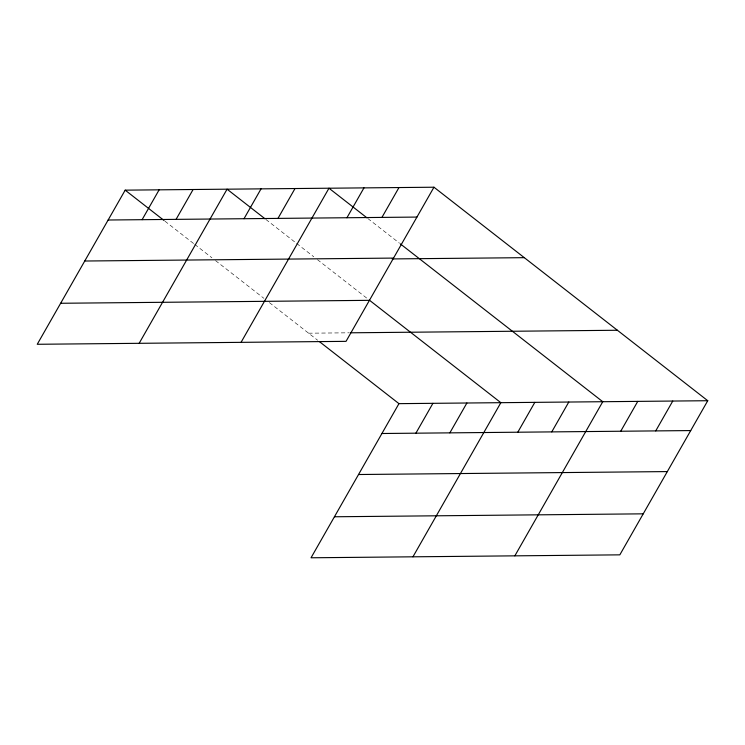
<?xml version="1.0" encoding="UTF-8"?>
<svg xmlns="http://www.w3.org/2000/svg" width="745" height="745" viewBox="0 0 745 745"><rect width="100%" height="100%" fill="white"/><g stroke="black" fill="none" stroke-linecap="round" stroke-linejoin="round"><path stroke-width="0.56" stroke-dasharray="3.73 2.79" d="M308.607 333.192L349.368 332.81M367.825 218.508L399.441 243.168M265.918 219.477L295.737 242.73M296.64 243.438L313.803 256.82M317.417 259.642L367.611 298.782M164.915 221.153L193.83 243.699M194.734 244.407L211.906 257.789M215.519 260.61L263.888 298.326M269.364 302.591L317.64 340.242"/><path stroke-width="1.12" d="M433.963 187.219L125.169 190.152L37.25 344.283L346.043 341.35L433.963 187.219L707.75 400.717L619.831 554.848L311.038 557.782L398.957 403.65L707.75 400.717M142.099 219.691L159.132 189.826M176.071 219.365L193.104 189.509M139.157 343.315L227.067 189.183L265.015 218.779M244.006 218.723L261.039 188.858M277.969 218.397L295.001 188.541M241.054 342.346L328.973 188.215L366.922 217.81M346.937 217.745L363.97 187.88M381.934 217.41L398.966 187.554M415.887 433.19L432.92 403.324M449.859 432.864L466.892 403.008M412.944 556.813L500.854 402.682L369.436 300.207M517.794 432.221L534.826 402.356M551.756 431.895L568.789 402.039M514.842 555.845L602.761 401.713L400.344 243.876M620.725 431.243L637.757 401.378M655.721 430.908L672.754 401.052M108.137 220.008L416.93 217.074M84.744 261.02L393.537 258.087M392.149 258.925L524.312 257.668M60.643 303.271L369.436 300.337M350.495 332.801L617.4 330.258M381.924 433.506L690.717 430.573M358.531 474.518L667.324 471.585M334.43 516.769L643.224 513.836M125.169 190.152L164.012 220.446M319.447 341.648L398.957 403.65"/></g></svg>
